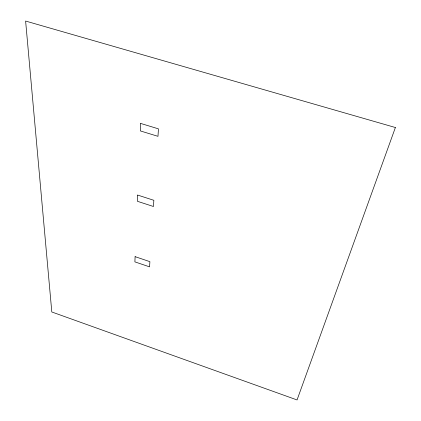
<?xml version="1.0" encoding="UTF-8"?>
<svg xmlns="http://www.w3.org/2000/svg" width="421" height="421" viewBox="0 0 421 421"><rect width="100%" height="100%" fill="white"/><g stroke="black" fill="none" stroke-linecap="round" stroke-linejoin="round"><path stroke-width="0.63" d="M135.109 256.663L134.894 261.878L149.566 266.856L149.902 261.662L135.109 256.663M137.688 195.086L137.425 201.301L153.455 206.495L153.854 200.301L137.688 195.086M140.682 123.437L140.372 130.926L157.975 136.325L158.454 128.858L140.682 123.437M395.387 127.521L297.052 399.95L51.804 311.977L25.613 21.05L395.387 127.521"/></g></svg>
